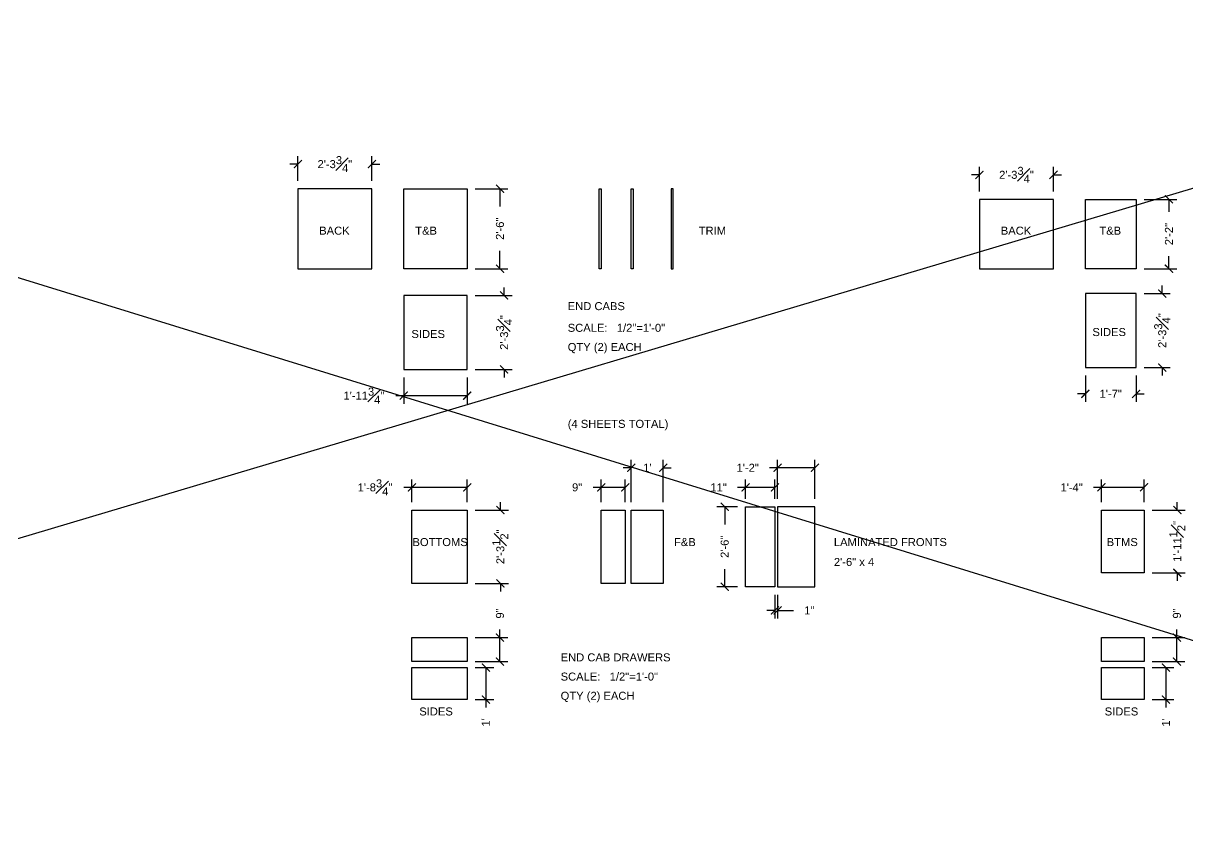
# Model space of a CAD drawing. Header units: inches. Extents: x -279 to 1033, y -836 to 289.
# Drawn here: x 377.1 to 813.5, y -835.6 to -537.1 of the extents above; entities that cross this region are included whole.
import ezdxf

# ---------------------------------------------------------------- set-up
doc = ezdxf.new("R2010")
doc.units = ezdxf.units.IN
doc.header["$LTSCALE"] = 0.5
doc.header["$MEASUREMENT"] = 0
doc.header["$PDMODE"] = 34
doc.layers.get('0').update_dxf_attribs({"color": 1})
doc.layers.add('Dim', color=33, linetype='Continuous')
doc.layers.add('Text', color=30, linetype='Continuous')
doc.styles.add('Arial', font='ARIAL.TTF')
doc.styles.get("Standard").update_dxf_attribs({"font": 'simplex.shx'})
doc.dimstyles.get("Standard").update_dxf_attribs({"dimtxt": 0.18, "dimasz": 0.18, "dimexe": 0.0625, "dimexo": 0.0625, "dimgap": 0.09, "dimtad": 0, "dimtih": 1, "dimtoh": 1, "dimdec": 4, "dimzin": 0, "dimdsep": 46, "dimtxsty": 'Standard', "dimcen": 0.09, "dimclrt": 92, "dimadec": 0, "dimazin": 0, "dimtfac": 1, "dimtdec": 4, "dimtofl": 0, "dimtmove": 0, "dimatfit": 3, "dimfxl": 0, "dimtolj": 1, "dimtzin": 0, "dimarcsym": 0})

# ---------------------------------------------------------------- blocks, each defined once
blk = doc.blocks.new('_ArchTick')
at = {"color": 0, "linetype": 'ByBlock', "const_width": 0.15}
blk.add_lwpolyline([(-0.5, -0.5), (0.5, 0.5)], dxfattribs=at)
blk = doc.blocks.new('*D78')
at = {"layer": 'Defpoints', "color": 0}
for p in [(543.44, -599.07), (543.44, -629.07), (555.74, -629.07)]:
    blk.add_point(p, dxfattribs=at)
at = {"layer": 'Dim', "color": 0, "lineweight": -2}
for p, q in [((546.44, -599.07), (558.74, -599.07)), ((555.74, -599.07), (555.74, -605.74)), ((555.74, -629.07), (555.74, -622.41)), ((546.44, -629.07), (558.74, -629.07))]:
    blk.add_line(p, q, dxfattribs=at)
at = {"layer": 'Dim', "color": 0, "lineweight": -2, "xscale": 3, "yscale": 3, "zscale": 3}
for p, rotation in [((555.74, -599.07), 90), ((555.74, -629.07), 270)]:
    blk.add_blockref('_ArchTick', p, dxfattribs=dict(at, rotation=rotation))
at = {"layer": 'Dim', "color": 92, "insert": (555.74, -614.07), "char_height": 3, "attachment_point": 5, "rotation": 90, "style": 'Arial'}
blk.add_mtext('\\A1;2\'-6"', dxfattribs=at)
blk = doc.blocks.new('*D79')
at = {"layer": 'Defpoints', "color": 0}
for p in [(543.44, -639.1), (543.44, -666.85), (557.28, -666.85)]:
    blk.add_point(p, dxfattribs=at)
at = {"layer": 'Dim', "color": 0, "lineweight": -2}
for p, q in [((557.28, -639.1), (557.28, -636.1)), ((546.44, -639.1), (560.28, -639.1)), ((546.44, -666.85), (560.28, -666.85)), ((557.28, -666.85), (557.28, -669.85))]:
    blk.add_line(p, q, dxfattribs=at)
at = {"layer": 'Dim', "color": 0, "lineweight": -2, "xscale": 3, "yscale": 3, "zscale": 3}
for p, rotation in [((557.28, -639.1), 270), ((557.28, -666.85), 90)]:
    blk.add_blockref('_ArchTick', p, dxfattribs=dict(at, rotation=rotation))
at = {"layer": 'Dim', "color": 92, "insert": (557.28, -652.97), "char_height": 3, "attachment_point": 5, "rotation": 90, "style": 'Arial'}
blk.add_mtext('\\A1;2\'-3{\\H1.000000x;\\S3#4;}"', dxfattribs=at)
blk = doc.blocks.new('*D80')
at = {"layer": 'Defpoints', "color": 0}
for p in [(519.69, -666.85), (543.44, -666.85), (519.69, -676.65)]:
    blk.add_point(p, dxfattribs=at)
at = {"layer": 'Dim', "color": 0, "lineweight": -2}
for p, q in [((519.69, -669.85), (519.69, -679.65)), ((543.44, -669.85), (543.44, -679.65)), ((519.69, -676.65), (516.69, -676.65)), ((543.44, -676.65), (519.69, -676.65))]:
    blk.add_line(p, q, dxfattribs=at)
at = {"layer": 'Dim', "color": 0, "lineweight": -2, "xscale": 3, "yscale": 3, "zscale": 3, "rotation": 180}
blk.add_blockref('_ArchTick', (519.69, -676.65), dxfattribs=at)
at = {"layer": 'Dim', "color": 0, "lineweight": -2, "xscale": 3, "yscale": 3, "zscale": 3}
blk.add_blockref('_ArchTick', (543.44, -676.65), dxfattribs=at)
at = {"layer": 'Dim', "color": 92, "insert": (504.73, -676.65), "char_height": 3, "attachment_point": 5, "style": 'Arial'}
blk.add_mtext('\\A1;1\'-11{\\H1.000000x;\\S3#4;}"', dxfattribs=at)
blk = doc.blocks.new('*D81')
at = {"layer": 'Defpoints', "color": 0}
for p in [(507.72, -589.86), (479.97, -599.07), (507.72, -599.07)]:
    blk.add_point(p, dxfattribs=at)
at = {"layer": 'Dim', "color": 0, "lineweight": -2}
for p, q in [((479.97, -596.07), (479.97, -586.86)), ((507.72, -596.07), (507.72, -586.86)), ((479.97, -589.86), (476.97, -589.86)), ((507.72, -589.86), (510.72, -589.86))]:
    blk.add_line(p, q, dxfattribs=at)
at = {"layer": 'Dim', "color": 0, "lineweight": -2, "xscale": 3, "yscale": 3, "zscale": 3}
blk.add_blockref('_ArchTick', (479.97, -589.86), dxfattribs=at)
at = {"layer": 'Dim', "color": 0, "lineweight": -2, "xscale": 3, "yscale": 3, "zscale": 3, "rotation": 180}
blk.add_blockref('_ArchTick', (507.72, -589.86), dxfattribs=at)
at = {"layer": 'Dim', "color": 92, "insert": (493.85, -589.86), "char_height": 3, "attachment_point": 5, "style": 'Arial'}
blk.add_mtext('\\A1;2\'-3{\\H1.000000x;\\S3#4;}"', dxfattribs=at)
blk = doc.blocks.new('*D82')
at = {"layer": 'Defpoints', "color": 0}
for p in [(794.17, -603.07), (794.17, -629.07), (806.48, -629.07)]:
    blk.add_point(p, dxfattribs=at)
at = {"layer": 'Dim', "color": 0, "lineweight": -2}
for p, q in [((797.17, -603.07), (809.48, -603.07)), ((806.48, -603.07), (806.48, -607.74)), ((806.48, -629.07), (806.48, -624.41)), ((797.17, -629.07), (809.48, -629.07))]:
    blk.add_line(p, q, dxfattribs=at)
at = {"layer": 'Dim', "color": 0, "lineweight": -2, "xscale": 3, "yscale": 3, "zscale": 3}
for p, rotation in [((806.48, -603.07), 90), ((806.48, -629.07), 270)]:
    blk.add_blockref('_ArchTick', p, dxfattribs=dict(at, rotation=rotation))
at = {"layer": 'Dim', "color": 92, "insert": (806.48, -616.07), "char_height": 3, "attachment_point": 5, "rotation": 90, "style": 'Arial'}
blk.add_mtext('\\A1;2\'-2"', dxfattribs=at)
blk = doc.blocks.new('*D83')
at = {"layer": 'Defpoints', "color": 0}
for p in [(794.17, -638.38), (794.17, -666.13), (803.97, -666.13)]:
    blk.add_point(p, dxfattribs=at)
at = {"layer": 'Dim', "color": 0, "lineweight": -2}
for p, q in [((803.97, -638.38), (803.97, -635.38)), ((797.17, -638.38), (806.97, -638.38)), ((797.17, -666.13), (806.97, -666.13)), ((803.97, -666.13), (803.97, -669.13))]:
    blk.add_line(p, q, dxfattribs=at)
at = {"layer": 'Dim', "color": 0, "lineweight": -2, "xscale": 3, "yscale": 3, "zscale": 3}
for p, rotation in [((803.97, -638.38), 270), ((803.97, -666.13), 90)]:
    blk.add_blockref('_ArchTick', p, dxfattribs=dict(at, rotation=rotation))
at = {"layer": 'Dim', "color": 92, "insert": (803.97, -652.26), "char_height": 3, "attachment_point": 5, "rotation": 90, "style": 'Arial'}
blk.add_mtext('\\A1;2\'-3{\\H1.000000x;\\S3#4;}"', dxfattribs=at)
blk = doc.blocks.new('*D84')
at = {"layer": 'Defpoints', "color": 0}
for p in [(775.17, -666.13), (794.17, -666.13), (775.17, -675.94)]:
    blk.add_point(p, dxfattribs=at)
at = {"layer": 'Dim', "color": 0, "lineweight": -2}
for p, q in [((775.17, -669.13), (775.17, -678.94)), ((794.17, -669.13), (794.17, -678.94)), ((775.17, -675.94), (772.17, -675.94)), ((794.17, -675.94), (797.17, -675.94))]:
    blk.add_line(p, q, dxfattribs=at)
at = {"layer": 'Dim', "color": 0, "lineweight": -2, "xscale": 3, "yscale": 3, "zscale": 3}
blk.add_blockref('_ArchTick', (775.17, -675.94), dxfattribs=at)
at = {"layer": 'Dim', "color": 0, "lineweight": -2, "xscale": 3, "yscale": 3, "zscale": 3, "rotation": 180}
blk.add_blockref('_ArchTick', (794.17, -675.94), dxfattribs=at)
at = {"layer": 'Dim', "color": 92, "insert": (784.67, -675.94), "char_height": 3, "attachment_point": 5, "style": 'Arial'}
blk.add_mtext('\\A1;1\'-7"', dxfattribs=at)
blk = doc.blocks.new('*D85')
at = {"layer": 'Defpoints', "color": 0}
for p in [(763.21, -593.86), (735.46, -603.07), (763.21, -603.07)]:
    blk.add_point(p, dxfattribs=at)
at = {"layer": 'Dim', "color": 0, "lineweight": -2}
for p, q in [((735.46, -600.07), (735.46, -590.86)), ((763.21, -600.07), (763.21, -590.86)), ((735.46, -593.86), (732.46, -593.86)), ((763.21, -593.86), (766.21, -593.86))]:
    blk.add_line(p, q, dxfattribs=at)
at = {"layer": 'Dim', "color": 0, "lineweight": -2, "xscale": 3, "yscale": 3, "zscale": 3}
blk.add_blockref('_ArchTick', (735.46, -593.86), dxfattribs=at)
at = {"layer": 'Dim', "color": 0, "lineweight": -2, "xscale": 3, "yscale": 3, "zscale": 3, "rotation": 180}
blk.add_blockref('_ArchTick', (763.21, -593.86), dxfattribs=at)
at = {"layer": 'Dim', "color": 92, "insert": (749.33, -593.86), "char_height": 3, "attachment_point": 5, "style": 'Arial'}
blk.add_mtext('\\A1;2\'-3{\\H1.000000x;\\S3#4;}"', dxfattribs=at)
blk = doc.blocks.new('*D88')
at = {"layer": 'Defpoints', "color": 0}
for p in [(543.44, -767.34), (543.44, -776.34), (555.74, -776.34)]:
    blk.add_point(p, dxfattribs=at)
at = {"layer": 'Dim', "color": 0, "lineweight": -2}
for p, q in [((546.44, -767.34), (558.74, -767.34)), ((555.74, -767.34), (555.74, -764.34)), ((555.74, -776.34), (555.74, -767.34)), ((546.44, -776.34), (558.74, -776.34))]:
    blk.add_line(p, q, dxfattribs=at)
at = {"layer": 'Dim', "color": 0, "lineweight": -2, "xscale": 3, "yscale": 3, "zscale": 3}
for p, rotation in [((555.74, -767.34), 90), ((555.74, -776.34), 270)]:
    blk.add_blockref('_ArchTick', p, dxfattribs=dict(at, rotation=rotation))
at = {"layer": 'Dim', "color": 92, "insert": (555.74, -758.3), "char_height": 3, "attachment_point": 5, "rotation": 90, "style": 'Arial'}
blk.add_mtext('\\A1;9"', dxfattribs=at)
blk = doc.blocks.new('*D89')
at = {"layer": 'Defpoints', "color": 0}
for p in [(543.44, -719.55), (555.88, -719.55), (543.44, -747.05)]:
    blk.add_point(p, dxfattribs=at)
at = {"layer": 'Dim', "color": 0, "lineweight": -2}
for p, q in [((546.44, -719.55), (558.88, -719.55)), ((555.88, -719.55), (555.88, -716.55)), ((546.44, -747.05), (558.88, -747.05)), ((555.88, -747.05), (555.88, -750.05))]:
    blk.add_line(p, q, dxfattribs=at)
at = {"layer": 'Dim', "color": 0, "lineweight": -2, "xscale": 3, "yscale": 3, "zscale": 3}
for p, rotation in [((555.88, -719.55), 270), ((555.88, -747.05), 90)]:
    blk.add_blockref('_ArchTick', p, dxfattribs=dict(at, rotation=rotation))
at = {"layer": 'Dim', "color": 92, "insert": (555.88, -733.3), "char_height": 3, "attachment_point": 5, "rotation": 90, "style": 'Arial'}
blk.add_mtext('\\A1;2\'-3{\\H1.000000x;\\S1#2;}"', dxfattribs=at)
blk = doc.blocks.new('*D90')
at = {"layer": 'Defpoints', "color": 0}
for p in [(522.69, -711.03), (522.69, -719.55), (543.44, -719.55)]:
    blk.add_point(p, dxfattribs=at)
at = {"layer": 'Dim', "color": 0, "lineweight": -2}
for p, q in [((522.69, -711.03), (519.69, -711.03)), ((522.69, -716.55), (522.69, -708.03)), ((543.44, -711.03), (522.69, -711.03)), ((543.44, -716.55), (543.44, -708.03))]:
    blk.add_line(p, q, dxfattribs=at)
at = {"layer": 'Dim', "color": 0, "lineweight": -2, "xscale": 3, "yscale": 3, "zscale": 3, "rotation": 180}
blk.add_blockref('_ArchTick', (522.69, -711.03), dxfattribs=at)
at = {"layer": 'Dim', "color": 0, "lineweight": -2, "xscale": 3, "yscale": 3, "zscale": 3}
blk.add_blockref('_ArchTick', (543.44, -711.03), dxfattribs=at)
at = {"layer": 'Dim', "color": 92, "insert": (508.9, -711.03), "char_height": 3, "attachment_point": 5, "style": 'Arial'}
blk.add_mtext('\\A1;1\'-8{\\H1.000000x;\\S3#4;}"', dxfattribs=at)
blk = doc.blocks.new('*D91')
at = {"layer": 'Defpoints', "color": 0}
for p in [(543.44, -778.59), (543.44, -790.59), (550.43, -790.59)]:
    blk.add_point(p, dxfattribs=at)
at = {"layer": 'Dim', "color": 0, "lineweight": -2}
for p, q in [((546.44, -778.59), (553.43, -778.59)), ((550.43, -778.59), (550.43, -790.59)), ((546.44, -790.59), (553.43, -790.59)), ((550.43, -790.59), (550.43, -793.59))]:
    blk.add_line(p, q, dxfattribs=at)
at = {"layer": 'Dim', "color": 0, "lineweight": -2, "xscale": 3, "yscale": 3, "zscale": 3}
for p, rotation in [((550.43, -778.59), 90), ((550.43, -790.59), 270)]:
    blk.add_blockref('_ArchTick', p, dxfattribs=dict(at, rotation=rotation))
at = {"layer": 'Dim', "color": 92, "insert": (550.43, -799.15), "char_height": 3, "attachment_point": 5, "rotation": 90, "style": 'Arial'}
blk.add_mtext("\\A1;1'", dxfattribs=at)
blk = doc.blocks.new('*D92')
at = {"layer": 'Defpoints', "color": 0}
for p in [(604.95, -703.67), (604.95, -719.55), (616.95, -719.55)]:
    blk.add_point(p, dxfattribs=at)
at = {"layer": 'Dim', "color": 0, "lineweight": -2}
for p, q in [((604.95, -716.55), (604.95, -700.67)), ((616.95, -716.55), (616.95, -700.67)), ((604.95, -703.67), (601.95, -703.67)), ((616.95, -703.67), (619.95, -703.67))]:
    blk.add_line(p, q, dxfattribs=at)
at = {"layer": 'Dim', "color": 0, "lineweight": -2, "xscale": 3, "yscale": 3, "zscale": 3}
blk.add_blockref('_ArchTick', (604.95, -703.67), dxfattribs=at)
at = {"layer": 'Dim', "color": 0, "lineweight": -2, "xscale": 3, "yscale": 3, "zscale": 3, "rotation": 180}
blk.add_blockref('_ArchTick', (616.95, -703.67), dxfattribs=at)
at = {"layer": 'Dim', "color": 92, "insert": (610.95, -703.67), "char_height": 3, "attachment_point": 5, "style": 'Arial'}
blk.add_mtext("\\A1;1'", dxfattribs=at)
blk = doc.blocks.new('*D93')
at = {"layer": 'Defpoints', "color": 0}
for p in [(593.7, -711.03), (593.7, -719.55), (602.7, -719.55)]:
    blk.add_point(p, dxfattribs=at)
at = {"layer": 'Dim', "color": 0, "lineweight": -2}
for p, q in [((593.7, -711.03), (590.7, -711.03)), ((593.7, -716.55), (593.7, -708.03)), ((602.7, -711.03), (593.7, -711.03)), ((602.7, -716.55), (602.7, -708.03))]:
    blk.add_line(p, q, dxfattribs=at)
at = {"layer": 'Dim', "color": 0, "lineweight": -2, "xscale": 3, "yscale": 3, "zscale": 3, "rotation": 180}
blk.add_blockref('_ArchTick', (593.7, -711.03), dxfattribs=at)
at = {"layer": 'Dim', "color": 0, "lineweight": -2, "xscale": 3, "yscale": 3, "zscale": 3}
blk.add_blockref('_ArchTick', (602.7, -711.03), dxfattribs=at)
at = {"layer": 'Dim', "color": 92, "insert": (584.66, -711.03), "char_height": 3, "attachment_point": 5, "style": 'Arial'}
blk.add_mtext('\\A1;9"', dxfattribs=at)
blk = doc.blocks.new('*D94')
at = {"layer": 'Defpoints', "color": 0}
for p in [(659.76, -703.67), (659.76, -718.3), (673.76, -718.3)]:
    blk.add_point(p, dxfattribs=at)
at = {"layer": 'Dim', "color": 0, "lineweight": -2}
for p, q in [((659.76, -715.3), (659.76, -700.67)), ((673.76, -715.3), (673.76, -700.67)), ((659.76, -703.67), (656.76, -703.67)), ((673.76, -703.67), (659.76, -703.67))]:
    blk.add_line(p, q, dxfattribs=at)
at = {"layer": 'Dim', "color": 0, "lineweight": -2, "xscale": 3, "yscale": 3, "zscale": 3, "rotation": 180}
blk.add_blockref('_ArchTick', (659.76, -703.67), dxfattribs=at)
at = {"layer": 'Dim', "color": 0, "lineweight": -2, "xscale": 3, "yscale": 3, "zscale": 3}
blk.add_blockref('_ArchTick', (673.76, -703.67), dxfattribs=at)
at = {"layer": 'Dim', "color": 92, "insert": (648.6, -703.67), "char_height": 3, "attachment_point": 5, "style": 'Arial'}
blk.add_mtext('\\A1;1\'-2"', dxfattribs=at)
blk = doc.blocks.new('*D95')
at = {"layer": 'Defpoints', "color": 0}
for p in [(647.76, -711.03), (647.76, -718.3), (658.76, -718.3)]:
    blk.add_point(p, dxfattribs=at)
at = {"layer": 'Dim', "color": 0, "lineweight": -2}
for p, q in [((647.76, -711.03), (644.76, -711.03)), ((647.76, -715.3), (647.76, -708.03)), ((658.76, -711.03), (647.76, -711.03)), ((658.76, -715.3), (658.76, -708.03))]:
    blk.add_line(p, q, dxfattribs=at)
at = {"layer": 'Dim', "color": 0, "lineweight": -2, "xscale": 3, "yscale": 3, "zscale": 3, "rotation": 180}
blk.add_blockref('_ArchTick', (647.76, -711.03), dxfattribs=at)
at = {"layer": 'Dim', "color": 0, "lineweight": -2, "xscale": 3, "yscale": 3, "zscale": 3}
blk.add_blockref('_ArchTick', (658.76, -711.03), dxfattribs=at)
at = {"layer": 'Dim', "color": 92, "insert": (637.69, -711.03), "char_height": 3, "attachment_point": 5, "style": 'Arial'}
blk.add_mtext('\\A1;11"', dxfattribs=at)
blk = doc.blocks.new('*D96')
at = {"layer": 'Defpoints', "color": 0}
for p in [(639.97, -718.3), (647.76, -718.3), (647.76, -748.3)]:
    blk.add_point(p, dxfattribs=at)
at = {"layer": 'Dim', "color": 0, "lineweight": -2}
for p, q in [((644.76, -718.3), (636.97, -718.3)), ((639.97, -718.3), (639.97, -724.97)), ((639.97, -748.3), (639.97, -741.64)), ((644.76, -748.3), (636.97, -748.3))]:
    blk.add_line(p, q, dxfattribs=at)
at = {"layer": 'Dim', "color": 0, "lineweight": -2, "xscale": 3, "yscale": 3, "zscale": 3}
for p, rotation in [((639.97, -718.3), 90), ((639.97, -748.3), 270)]:
    blk.add_blockref('_ArchTick', p, dxfattribs=dict(at, rotation=rotation))
at = {"layer": 'Dim', "color": 92, "insert": (639.97, -733.3), "char_height": 3, "attachment_point": 5, "rotation": 90, "style": 'Arial'}
blk.add_mtext('\\A1;2\'-6"', dxfattribs=at)
blk = doc.blocks.new('*D97')
at = {"layer": 'Defpoints', "color": 0}
for p in [(797.17, -767.34), (797.17, -776.34), (809.48, -776.34)]:
    blk.add_point(p, dxfattribs=at)
at = {"layer": 'Dim', "color": 0, "lineweight": -2}
for p, q in [((800.17, -767.34), (812.48, -767.34)), ((809.48, -767.34), (809.48, -764.34)), ((809.48, -776.34), (809.48, -767.34)), ((800.17, -776.34), (812.48, -776.34))]:
    blk.add_line(p, q, dxfattribs=at)
at = {"layer": 'Dim', "color": 0, "lineweight": -2, "xscale": 3, "yscale": 3, "zscale": 3}
for p, rotation in [((809.48, -767.34), 90), ((809.48, -776.34), 270)]:
    blk.add_blockref('_ArchTick', p, dxfattribs=dict(at, rotation=rotation))
at = {"layer": 'Dim', "color": 92, "insert": (809.48, -758.3), "char_height": 3, "attachment_point": 5, "rotation": 90, "style": 'Arial'}
blk.add_mtext('\\A1;9"', dxfattribs=at)
blk = doc.blocks.new('*D98')
at = {"layer": 'Defpoints', "color": 0}
for p in [(797.17, -719.55), (809.62, -719.55), (797.17, -743.05)]:
    blk.add_point(p, dxfattribs=at)
at = {"layer": 'Dim', "color": 0, "lineweight": -2}
for p, q in [((800.17, -719.55), (812.62, -719.55)), ((809.62, -719.55), (809.62, -716.55)), ((800.17, -743.05), (812.62, -743.05)), ((809.62, -743.05), (809.62, -746.05))]:
    blk.add_line(p, q, dxfattribs=at)
at = {"layer": 'Dim', "color": 0, "lineweight": -2, "xscale": 3, "yscale": 3, "zscale": 3}
for p, rotation in [((809.62, -719.55), 270), ((809.62, -743.05), 90)]:
    blk.add_blockref('_ArchTick', p, dxfattribs=dict(at, rotation=rotation))
at = {"layer": 'Dim', "color": 92, "insert": (809.62, -731.3), "char_height": 3, "attachment_point": 5, "rotation": 90, "style": 'Arial'}
blk.add_mtext('\\A1;1\'-11{\\H1.000000x;\\S1#2;}"', dxfattribs=at)
blk = doc.blocks.new('*D99')
at = {"layer": 'Defpoints', "color": 0}
for p in [(781.17, -711.03), (781.17, -719.55), (797.17, -719.55)]:
    blk.add_point(p, dxfattribs=at)
at = {"layer": 'Dim', "color": 0, "lineweight": -2}
for p, q in [((781.17, -711.03), (778.17, -711.03)), ((781.17, -716.55), (781.17, -708.03)), ((797.17, -711.03), (781.17, -711.03)), ((797.17, -716.55), (797.17, -708.03))]:
    blk.add_line(p, q, dxfattribs=at)
at = {"layer": 'Dim', "color": 0, "lineweight": -2, "xscale": 3, "yscale": 3, "zscale": 3, "rotation": 180}
blk.add_blockref('_ArchTick', (781.17, -711.03), dxfattribs=at)
at = {"layer": 'Dim', "color": 0, "lineweight": -2, "xscale": 3, "yscale": 3, "zscale": 3}
blk.add_blockref('_ArchTick', (797.17, -711.03), dxfattribs=at)
at = {"layer": 'Dim', "color": 92, "insert": (770.01, -711.03), "char_height": 3, "attachment_point": 5, "style": 'Arial'}
blk.add_mtext('\\A1;1\'-4"', dxfattribs=at)
blk = doc.blocks.new('*D100')
at = {"layer": 'Defpoints', "color": 0}
for p in [(797.17, -778.59), (797.17, -790.59), (805.37, -790.59)]:
    blk.add_point(p, dxfattribs=at)
at = {"layer": 'Dim', "color": 0, "lineweight": -2}
for p, q in [((800.17, -778.59), (808.37, -778.59)), ((805.37, -778.59), (805.37, -790.59)), ((800.17, -790.59), (808.37, -790.59)), ((805.37, -790.59), (805.37, -793.59))]:
    blk.add_line(p, q, dxfattribs=at)
at = {"layer": 'Dim', "color": 0, "lineweight": -2, "xscale": 3, "yscale": 3, "zscale": 3}
for p, rotation in [((805.37, -778.59), 90), ((805.37, -790.59), 270)]:
    blk.add_blockref('_ArchTick', p, dxfattribs=dict(at, rotation=rotation))
at = {"layer": 'Dim', "color": 92, "insert": (805.37, -799.15), "char_height": 3, "attachment_point": 5, "rotation": 90, "style": 'Arial'}
blk.add_mtext("\\A1;1'", dxfattribs=at)
blk = doc.blocks.new('*D149')
at = {"color": 0, "lineweight": -2}
for p, q in [((658.76, -751.3), (658.76, -760.16)), ((659.76, -751.3), (659.76, -760.16)), ((658.76, -757.16), (655.76, -757.16)), ((659.76, -757.16), (665.76, -757.16))]:
    blk.add_line(p, q, dxfattribs=at)
at = {"layer": 'Defpoints', "color": 0}
for p in [(658.76, -748.3), (659.76, -748.3), (659.76, -757.16)]:
    blk.add_point(p, dxfattribs=at)
at = {"color": 0, "lineweight": -2, "xscale": 3, "yscale": 3, "zscale": 3}
blk.add_blockref('_ArchTick', (658.76, -757.16), dxfattribs=at)
at = {"color": 0, "lineweight": -2, "xscale": 3, "yscale": 3, "zscale": 3, "rotation": 180}
blk.add_blockref('_ArchTick', (659.76, -757.16), dxfattribs=at)
at = {"color": 92, "insert": (671.66, -757.16), "char_height": 3, "attachment_point": 5, "style": 'Arial'}
blk.add_mtext('\\A1;1"', dxfattribs=at)

msp = doc.modelspace()

# ---------------------------------------------------------------- linework, layer by layer
for p, q in [((72.69154, -538.94454), (1033.10439, -835.61324)), ((1022.70622, -537.05493), (98.21432, -812.93792))]:
    msp.add_line(p, q)
for points in [[(507.7223, -629.07489), (507.7223, -599.07489), (479.9723, -599.07489), (479.9723, -629.07489)], [(519.68646, -599.07489), (543.43646, -599.07489), (543.43646, -629.07489), (519.68646, -629.07489)], [(592.8819, -629.07489), (592.8819, -599.07489), (593.6319, -599.07489), (593.6319, -629.07489)], [(604.8819, -629.07489), (604.8819, -599.07489), (605.6319, -599.07489), (605.6319, -629.07489)], [(620.6319, -629.07489), (620.6319, -599.07489), (619.8819, -599.07489), (619.8819, -629.07489)], [(763.20807, -629.07489), (763.20807, -603.07489), (735.45807, -603.07489), (735.45807, -629.07489)], [(775.17223, -603.07489), (794.17223, -603.07489), (794.17223, -629.07489), (775.17223, -629.07489)], [(519.68646, -666.84931), (543.43646, -666.84931), (543.43646, -639.09931), (519.68646, -639.09931)], [(775.17223, -666.13202), (794.17223, -666.13202), (794.17223, -638.38202), (775.17223, -638.38202)], [(522.68646, -719.55454), (543.43646, -719.55454), (543.43646, -747.05454), (522.68646, -747.05454)], [(593.70015, -747.05454), (593.70015, -719.55454), (602.70015, -719.55454), (602.70015, -747.05454)], [(604.95015, -747.05454), (604.95015, -719.55454), (616.95015, -719.55454), (616.95015, -747.05454)], [(781.17223, -719.55454), (797.17223, -719.55454), (797.17223, -743.05454), (781.17223, -743.05454)], [(522.68646, -767.33958), (543.43646, -767.33958), (543.43646, -776.33958), (522.68646, -776.33958)], [(781.17223, -767.33958), (797.17223, -767.33958), (797.17223, -776.33958), (781.17223, -776.33958)], [(522.68646, -778.58958), (543.43646, -778.58958), (543.43646, -790.58958), (522.68646, -790.58958)], [(781.17223, -778.58958), (797.17223, -778.58958), (797.17223, -790.58958), (781.17223, -790.58958)]]:
    msp.add_lwpolyline(points, close=True)
at = {"color": 3}
for points in [[(647.76189, -748.30454), (647.76189, -718.30454), (658.76189, -718.30454), (658.76189, -748.30454)], [(673.76189, -748.30454), (673.76189, -718.30454), (659.76189, -718.30454), (659.76189, -748.30454)]]:
    msp.add_lwpolyline(points, close=True, dxfattribs=at)

# ---------------------------------------------------------------- texts
at = {"layer": 'Text', "style": 'Arial'}
for s, p in [('BACK', (487.98066, -616.29849)), ('T&B', (523.97957, -616.29849)), ('TRIM', (630.2381, -616.29849)), ('BACK', (743.45858, -616.29849)), ('T&B', (780.42987, -616.29849)), ('END CABS', (581.13558, -644.59023)), ('SCALE:   1/2"=1\'-0"', (581.13558, -652.71265)), ('SIDES', (522.54827, -655.02283)), ('SIDES', (777.80311, -654.30554)), ('QTY (2) EACH', (581.13558, -659.91236)), ('(4 SHEETS TOTAL)', (581.13558, -688.71649)), ('BOTTOMS', (522.93466, -733.03383)), ('F&B', (620.9668, -733.03383)), ('LAMINATED FRONTS', (680.90196, -733.03383)), ('BTMS', (783.17139, -733.03383)), ('2\'-6" x 4', (680.90196, -740.49198)), ('END CAB DRAWERS', (578.46684, -776.25459)), ('SCALE:   1/2"=1\'-0"', (578.46684, -783.4543)), ('QTY (2) EACH', (578.46684, -790.65401)), ('SIDES', (525.48984, -796.53518)), ('SIDES', (782.40606, -796.53518))]:
    msp.add_text(s, height=3, dxfattribs=at).set_placement(p)

# ---------------------------------------------------------------- dimensions: what is measured, and where the dimension line sits
dim = msp.add_linear_dim(base=(659.76189, -757.15837), p1=(658.76189, -748.30454), p2=(659.76189, -748.30454), dimstyle='Standard', override={"dimscale": 48, "dimtxt": 0.0625, "dimasz": 0.0625, "dimtih": 0, "dimtoh": 0, "dimlunit": 4, "dimtxsty": 'Arial', "dimblk": 'ArchTick', "dimazin": 1, "dimfrac": 1})
dim.commit()
dim.dimension.update_dxf_attribs({"geometry": '*D149', "text_midpoint": (671.66477, -757.15837)})
at = {"layer": 'Dim'}
for base, p1, p2, picture, middle in [((507.7223, -589.85694), (479.9723, -599.07489), (507.7223, -599.07489), '*D81', (493.8473, -589.85694)), ((763.20807, -593.85694), (735.45807, -603.07489), (763.20807, -603.07489), '*D85', (749.33307, -593.85694)), ((519.68646, -676.65414), (543.43646, -666.84931), (519.68646, -666.84931), '*D80', (504.73481, -676.65414)), ((775.17223, -675.93685), (794.17223, -666.13202), (775.17223, -666.13202), '*D84', (784.67223, -675.93685)), ((604.95015, -703.66661), (616.95015, -719.55454), (604.95015, -719.55454), '*D92', (610.95015, -703.66661)), ((659.76189, -703.66661), (673.76189, -718.30454), (659.76189, -718.30454), '*D94', (648.59571, -703.66661)), ((522.68646, -711.02863), (543.43646, -719.55454), (522.68646, -719.55454), '*D90', (508.90022, -711.02863)), ((593.70015, -711.02863), (602.70015, -719.55454), (593.70015, -719.55454), '*D93', (584.65607, -711.02863)), ((647.76189, -711.02863), (658.76189, -718.30454), (647.76189, -718.30454), '*D95', (637.69359, -711.02863)), ((781.17223, -711.02863), (797.17223, -719.55454), (781.17223, -719.55454), '*D99', (770.00605, -711.02863))]:
    dim = msp.add_linear_dim(base=base, p1=p1, p2=p2, dimstyle='Standard', override={"dimscale": 48, "dimtxt": 0.0625, "dimasz": 0.0625, "dimtih": 0, "dimtoh": 0, "dimlunit": 4, "dimtxsty": 'Arial', "dimblk": 'ArchTick', "dimazin": 1, "dimfrac": 1}, dxfattribs=at)
    dim.commit()
    dim.dimension.update_dxf_attribs({"geometry": picture, "text_midpoint": middle})
for base, p1, p2, angle, picture, middle in [((555.74027, -629.07489), (543.43646, -599.07489), (543.43646, -629.07489), 90, '*D78', (555.74027, -614.07489)), ((806.47604, -629.07489), (794.17223, -603.07489), (794.17223, -629.07489), 90, '*D82', (806.47604, -616.07489)), ((557.28459, -666.84931), (543.43646, -639.09931), (543.43646, -666.84931), 270, '*D79', (557.28459, -652.97431)), ((803.96893, -666.13202), (794.17223, -638.38202), (794.17223, -666.13202), 270, '*D83', (803.96893, -652.25702)), ((555.88324, -719.55454), (543.43646, -747.05454), (543.43646, -719.55454), 90, '*D89', (555.88324, -733.30454)), ((639.96559, -718.30454), (647.76189, -748.30454), (647.76189, -718.30454), 90, '*D96', (639.96559, -733.30454)), ((809.61901, -719.55454), (797.17223, -743.05454), (797.17223, -719.55454), 90, '*D98', (809.61901, -731.30454))]:
    dim = msp.add_linear_dim(base=base, p1=p1, p2=p2, angle=angle, dimstyle='Standard', override={"dimscale": 48, "dimtxt": 0.0625, "dimasz": 0.0625, "dimtih": 0, "dimtoh": 0, "dimlunit": 4, "dimtxsty": 'Arial', "dimblk": 'ArchTick', "dimazin": 1, "dimfrac": 1}, dxfattribs=at)
    dim.commit()
    dim.dimension.update_dxf_attribs({"geometry": picture, "text_midpoint": middle})
for base, p1, p2, picture, middle in [((555.74027, -776.33958), (543.43646, -767.33958), (543.43646, -776.33958), '*D88', (555.74027, -758.2955)), ((809.47604, -776.33958), (797.17223, -767.33958), (797.17223, -776.33958), '*D97', (809.47604, -758.2955)), ((550.4333, -790.58958), (543.43646, -778.58958), (543.43646, -790.58958), '*D91', (550.4333, -799.14866)), ((805.37348, -790.58958), (797.17223, -778.58958), (797.17223, -790.58958), '*D100', (805.37348, -799.14866))]:
    dim = msp.add_linear_dim(base=base, p1=p1, p2=p2, angle=90, dimstyle='Standard', override={"dimscale": 48, "dimtxt": 0.0625, "dimasz": 0.0625, "dimtih": 0, "dimtoh": 0, "dimlunit": 4, "dimtxsty": 'Arial', "dimblk": 'ArchTick', "dimazin": 1, "dimfrac": 1}, dxfattribs=at)
    dim.commit()
    dim.dimension.update_dxf_attribs({"geometry": picture, "text_midpoint": middle, "dimtype": 160})

doc.saveas('drawing.dxf')
